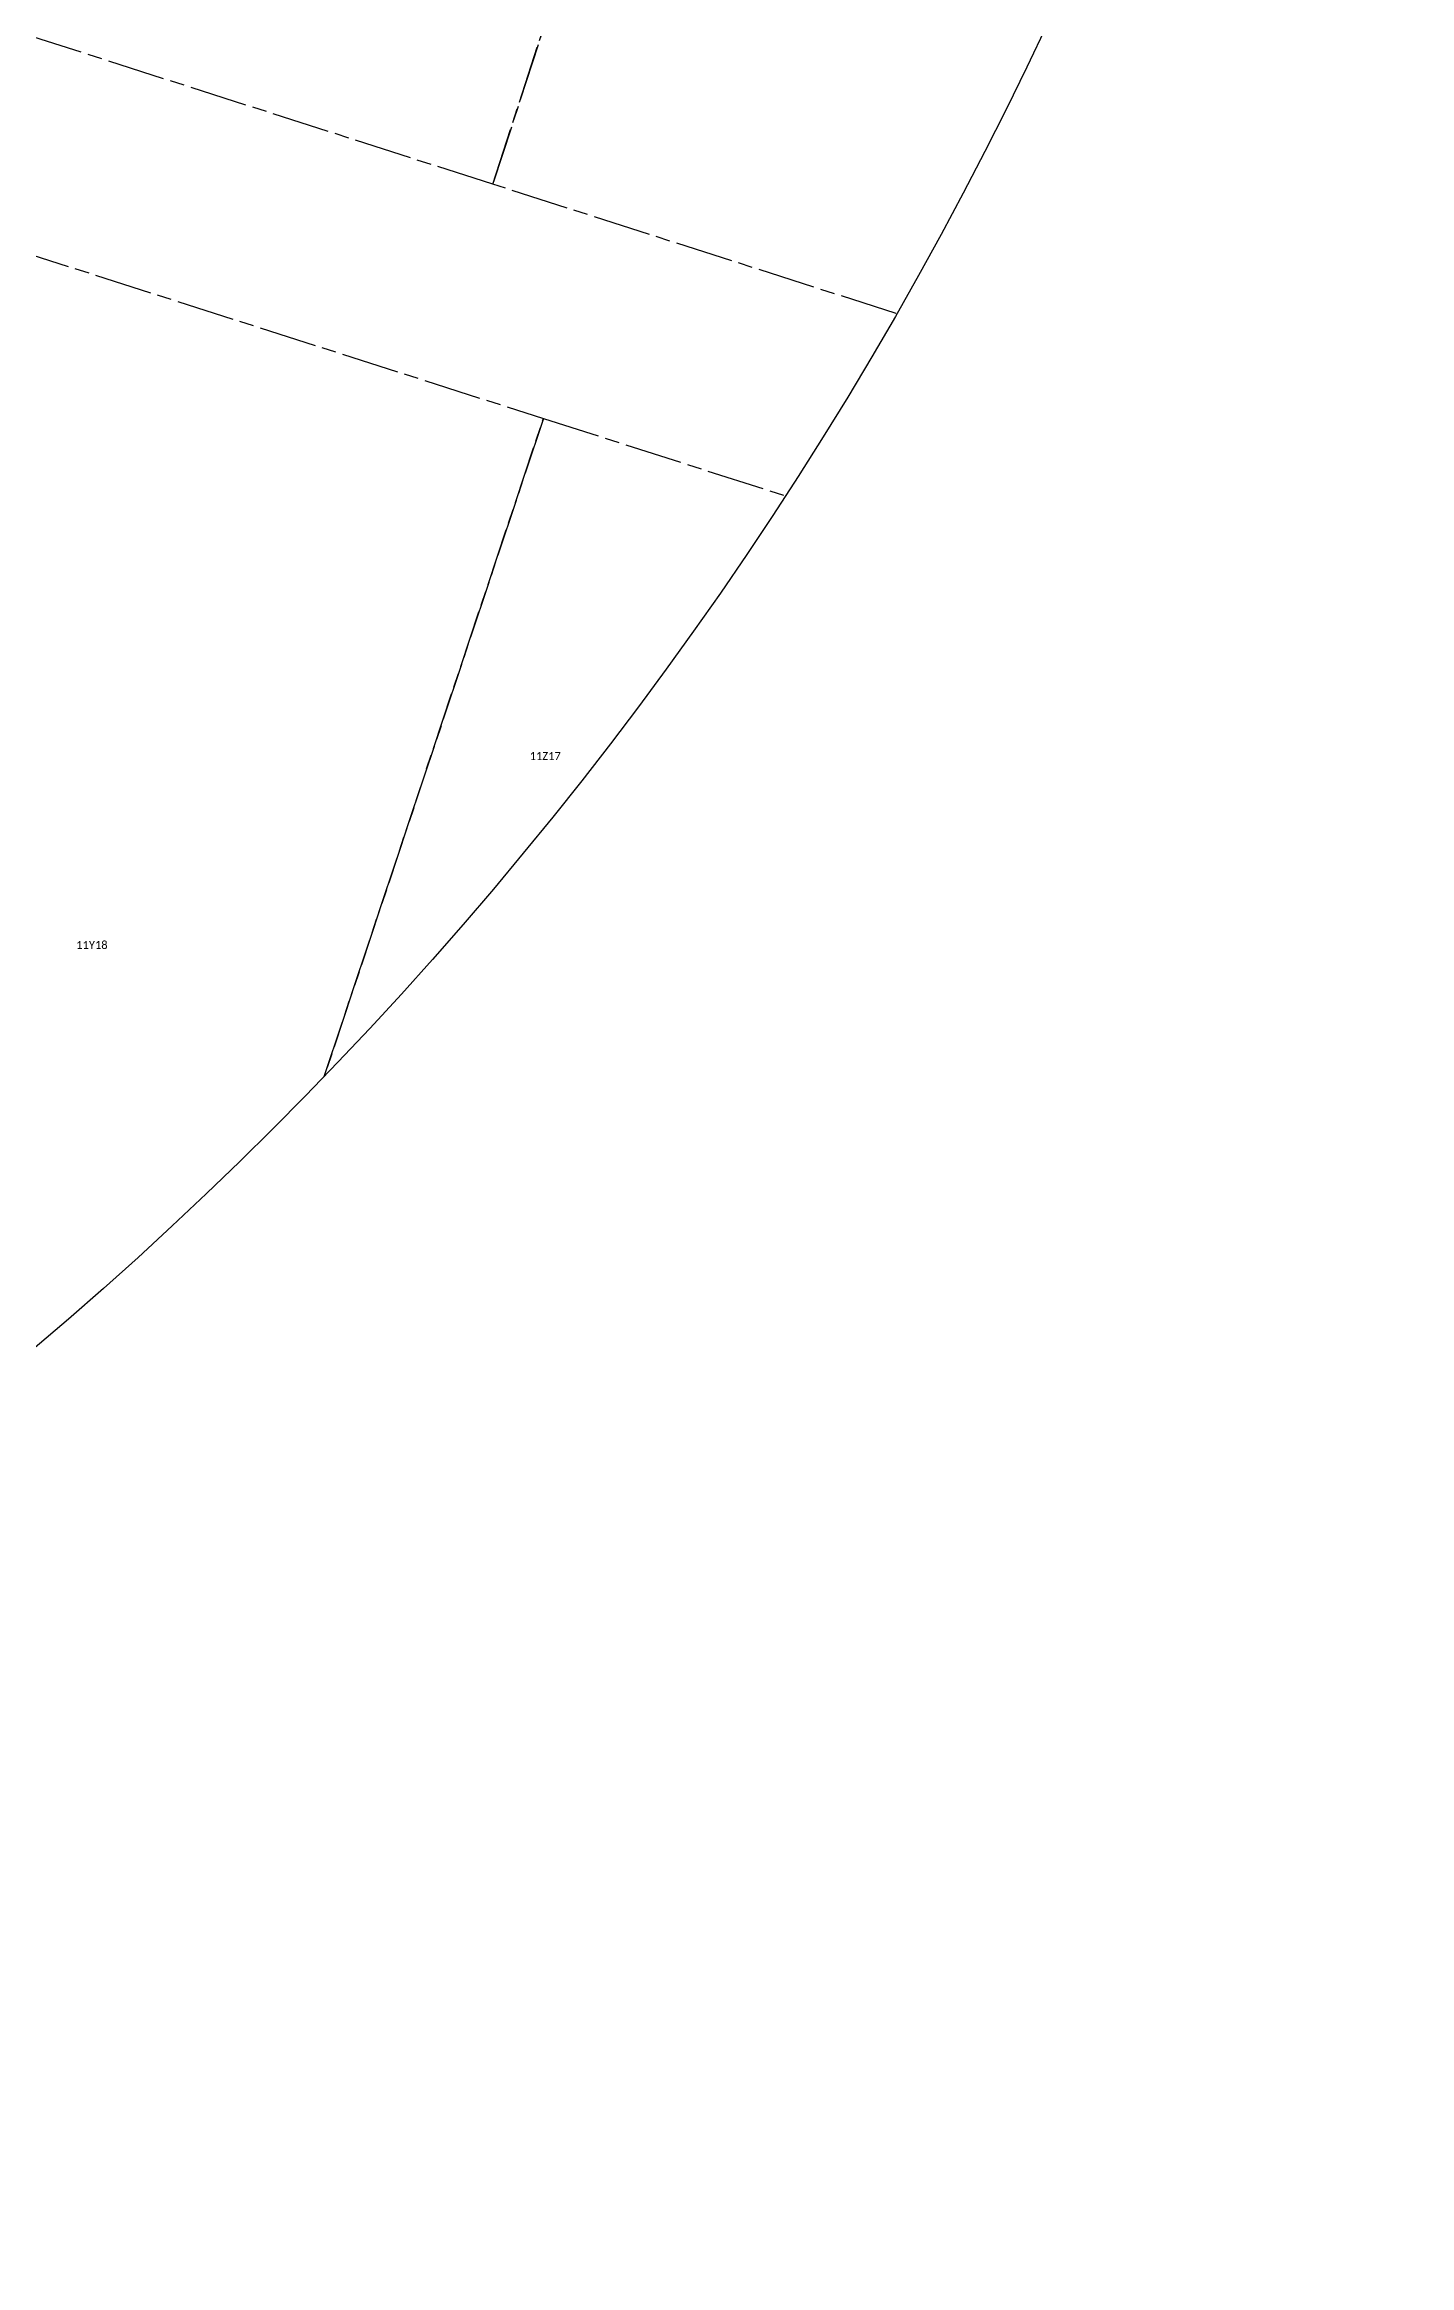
# Model space of a CAD drawing. Header units: metres. Extents: x -173 to 927, y -225 to 260.
# Drawn here: x 227.2 to 312.5, y -225.2 to -86.4 of the extents above; entities that cross this region are included whole.
import ezdxf

# ---------------------------------------------------------------- set-up
doc = ezdxf.new("R2010")
doc.units = ezdxf.units.M
doc.header["$LTSCALE"] = 0.01
doc.linetypes.add('ACAD_ISO08W100', pattern=[36, 24, -3, 6, -3])
doc.layers.add('Cadastre-Num parcellaire', color=232, linetype='Continuous')
doc.layers.add('Cadastre-Parcellaire', color=252, linetype='ACAD_ISO08W100')
doc.styles.add('Legend', font='calibri.ttf')

msp = doc.modelspace()

# ---------------------------------------------------------------- linework, layer by layer
msp.add_circle((69.996, 17.37), 242.523)
at = {"layer": 'Cadastre-Parcellaire', "ltscale": 15}
msp.add_lwpolyline([(286.46, 0.916), (255.229, -95.085), (197.88, -76.701), (230.094, 20.051), (258.891, 9.877), (286.46, 0.916)], close=True, dxfattribs=at)
for points in [[(280.442, -103.17), (255.229, -95.085), (286.46, 0.916), (288.908, 0.118), (311.276, -7.153)], [(211.001, -179.949), (199.991, -176.386), (225.263, -99.127), (258.391, -109.72), (244.701, -150.843)], [(244.701, -150.843), (258.391, -109.72), (273.501, -114.551)]]:
    msp.add_lwpolyline(points, dxfattribs=at)

# ---------------------------------------------------------------- texts
at = {"layer": 'Cadastre-Num parcellaire', "char_height": 0.5, "attachment_point": 7, "style": 'Legend'}
for s, insert in [('11Z17', (257.537, -131.066)), ('11Y18', (229.201, -142.88))]:
    msp.add_mtext(s, dxfattribs=dict(at, insert=insert))

doc.saveas('drawing.dxf')
